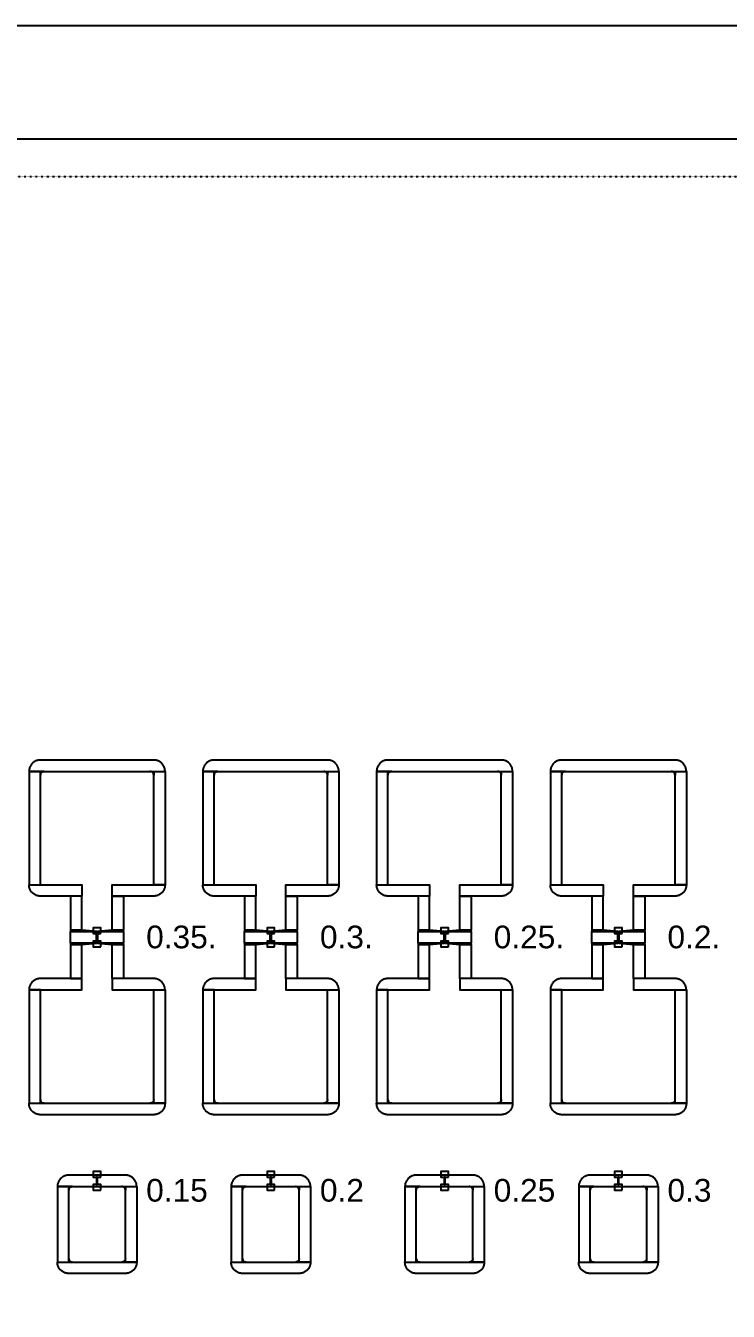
# Model space of a CAD drawing. Extents: x 100 to 6900, y 100 to 6900.
# Drawn here: x 1681 to 3541, y 3500 to 6900 of the extents above; entities that cross this region are included whole.
import ezdxf

# ---------------------------------------------------------------- set-up
doc = ezdxf.new("R2010")
doc.units = 0
doc.linetypes.add('DOT', pattern=[0.2, 0, -0.2])
doc.layers.get('0').update_dxf_attribs({"linetype": 'CONTINUOUS'})
for name, color, linetype in [('BASEMETAL', 4, 'CONTINUOUS'), ('DICEGRID', 3, 'CONTINUOUS'), ('FRAME', 8, 'CONTINUOUS'), ('JUNCTION', 1, 'CONTINUOUS'), ('MARKERS', 2, 'CONTINUOUS'), ('SECONDLAYER', 6, 'CONTINUOUS'), ('UNDERCUT', 2, 'CONTINUOUS')]:
    doc.layers.add(name, color=color, linetype=linetype)
doc.styles.get("Standard").update_dxf_attribs({"font": 'arial.ttf'})

# ---------------------------------------------------------------- blocks, each defined once
blk = doc.blocks.new('CHIP_JARRAY')
for points in [[(1770, 4828), (1950, 4828), (1950, 4828), (1950, 4829.6), (1949.8, 4831.1), (1949.6, 4832.7), (1949.3, 4834.2), (1949, 4835.8), (1948.5, 4837.3), (1948, 4838.8), (1947.4, 4840.2), (1946.7, 4841.6), (1946, 4843), (1945.2, 4844.3), (1944.3, 4845.6), (1943.3, 4846.9), (1942.3, 4848.1), (1941.2, 4849.2), (1940.1, 4850.3), (1938.9, 4851.3), (1937.6, 4852.3), (1936.3, 4853.2), (1935, 4854), (1933.6, 4854.7), (1932.2, 4855.4), (1930.8, 4856), (1929.3, 4856.5), (1927.8, 4857), (1926.2, 4857.3), (1924.7, 4857.6), (1923.1, 4857.8), (1921.6, 4858), (1920, 4858), (1620, 4858), (1618.4, 4858), (1616.9, 4857.8), (1615.3, 4857.6), (1613.8, 4857.3), (1612.2, 4857), (1610.7, 4856.5), (1609.2, 4856), (1607.8, 4855.4), (1606.4, 4854.7), (1605, 4854), (1603.7, 4853.2), (1602.4, 4852.3), (1601.1, 4851.3), (1599.9, 4850.3), (1598.8, 4849.2), (1597.7, 4848.1), (1596.7, 4846.9), (1595.7, 4845.6), (1594.8, 4844.3), (1594, 4843), (1593.3, 4841.6), (1592.6, 4840.2), (1592, 4838.8), (1591.5, 4837.3), (1591, 4835.8), (1590.7, 4834.2), (1590.4, 4832.7), (1590.2, 4831.1), (1590, 4829.6), (1590, 4828), (1590, 4828)], [(1620, 4528), (1620, 4828), (1590, 4828), (1590, 4528)], [(1620, 4828), (1620, 4818), (1620.1, 4819), (1620.2, 4820.1), (1620.5, 4821.1), (1620.9, 4822.1), (1621.3, 4823), (1621.9, 4823.9), (1622.6, 4824.7), (1623.3, 4825.4), (1624.1, 4826.1), (1625, 4826.7), (1625.9, 4827.1), (1626.9, 4827.5), (1627.9, 4827.8), (1629, 4827.9), (1630, 4828)], [(1920, 4828), (1920, 4818), (1919.9, 4819), (1919.8, 4820.1), (1919.5, 4821.1), (1919.1, 4822.1), (1918.7, 4823), (1918.1, 4823.9), (1917.4, 4824.7), (1916.7, 4825.4), (1915.9, 4826.1), (1915, 4826.7), (1914.1, 4827.1), (1913.1, 4827.5), (1912.1, 4827.8), (1911, 4827.9), (1910, 4828)], [(1920, 4528), (1920, 4828), (1950, 4828), (1950, 4528)], [(2230, 4828), (2410, 4828), (2410, 4828), (2410, 4829.6), (2409.8, 4831.1), (2409.6, 4832.7), (2409.3, 4834.2), (2409, 4835.8), (2408.5, 4837.3), (2408, 4838.8), (2407.4, 4840.2), (2406.7, 4841.6), (2406, 4843), (2405.2, 4844.3), (2404.3, 4845.6), (2403.3, 4846.9), (2402.3, 4848.1), (2401.2, 4849.2), (2400.1, 4850.3), (2398.9, 4851.3), (2397.6, 4852.3), (2396.3, 4853.2), (2395, 4854), (2393.6, 4854.7), (2392.2, 4855.4), (2390.8, 4856), (2389.3, 4856.5), (2387.8, 4857), (2386.2, 4857.3), (2384.7, 4857.6), (2383.1, 4857.8), (2381.6, 4858), (2380, 4858), (2080, 4858), (2078.4, 4858), (2076.9, 4857.8), (2075.3, 4857.6), (2073.8, 4857.3), (2072.2, 4857), (2070.7, 4856.5), (2069.2, 4856), (2067.8, 4855.4), (2066.4, 4854.7), (2065, 4854), (2063.7, 4853.2), (2062.4, 4852.3), (2061.1, 4851.3), (2059.9, 4850.3), (2058.8, 4849.2), (2057.7, 4848.1), (2056.7, 4846.9), (2055.7, 4845.6), (2054.8, 4844.3), (2054, 4843), (2053.3, 4841.6), (2052.6, 4840.2), (2052, 4838.8), (2051.5, 4837.3), (2051, 4835.8), (2050.7, 4834.2), (2050.4, 4832.7), (2050.2, 4831.1), (2050, 4829.6), (2050, 4828), (2050, 4828)], [(2080, 4528), (2080, 4828), (2050, 4828), (2050, 4528)], [(2080, 4828), (2080, 4818), (2080.1, 4819), (2080.2, 4820.1), (2080.5, 4821.1), (2080.9, 4822.1), (2081.3, 4823), (2081.9, 4823.9), (2082.6, 4824.7), (2083.3, 4825.4), (2084.1, 4826.1), (2085, 4826.7), (2085.9, 4827.1), (2086.9, 4827.5), (2087.9, 4827.8), (2089, 4827.9), (2090, 4828)], [(2380, 4828), (2380, 4818), (2379.9, 4819), (2379.8, 4820.1), (2379.5, 4821.1), (2379.1, 4822.1), (2378.7, 4823), (2378.1, 4823.9), (2377.4, 4824.7), (2376.7, 4825.4), (2375.9, 4826.1), (2375, 4826.7), (2374.1, 4827.1), (2373.1, 4827.5), (2372.1, 4827.8), (2371, 4827.9), (2370, 4828)], [(2380, 4528), (2380, 4828), (2410, 4828), (2410, 4528)], [(2690, 4828), (2870, 4828), (2870, 4828), (2870, 4829.6), (2869.8, 4831.1), (2869.6, 4832.7), (2869.3, 4834.2), (2869, 4835.8), (2868.5, 4837.3), (2868, 4838.8), (2867.4, 4840.2), (2866.7, 4841.6), (2866, 4843), (2865.2, 4844.3), (2864.3, 4845.6), (2863.3, 4846.9), (2862.3, 4848.1), (2861.2, 4849.2), (2860.1, 4850.3), (2858.9, 4851.3), (2857.6, 4852.3), (2856.3, 4853.2), (2855, 4854), (2853.6, 4854.7), (2852.2, 4855.4), (2850.8, 4856), (2849.3, 4856.5), (2847.8, 4857), (2846.2, 4857.3), (2844.7, 4857.6), (2843.1, 4857.8), (2841.6, 4858), (2840, 4858), (2540, 4858), (2538.4, 4858), (2536.9, 4857.8), (2535.3, 4857.6), (2533.8, 4857.3), (2532.2, 4857), (2530.7, 4856.5), (2529.2, 4856), (2527.8, 4855.4), (2526.4, 4854.7), (2525, 4854), (2523.7, 4853.2), (2522.4, 4852.3), (2521.1, 4851.3), (2519.9, 4850.3), (2518.8, 4849.2), (2517.7, 4848.1), (2516.7, 4846.9), (2515.7, 4845.6), (2514.8, 4844.3), (2514, 4843), (2513.3, 4841.6), (2512.6, 4840.2), (2512, 4838.8), (2511.5, 4837.3), (2511, 4835.8), (2510.7, 4834.2), (2510.4, 4832.7), (2510.2, 4831.1), (2510, 4829.6), (2510, 4828), (2510, 4828)], [(2540, 4528), (2540, 4828), (2510, 4828), (2510, 4528)], [(2540, 4828), (2540, 4818), (2540.1, 4819), (2540.2, 4820.1), (2540.5, 4821.1), (2540.9, 4822.1), (2541.3, 4823), (2541.9, 4823.9), (2542.6, 4824.7), (2543.3, 4825.4), (2544.1, 4826.1), (2545, 4826.7), (2545.9, 4827.1), (2546.9, 4827.5), (2547.9, 4827.8), (2549, 4827.9), (2550, 4828)], [(2840, 4828), (2840, 4818), (2839.9, 4819), (2839.8, 4820.1), (2839.5, 4821.1), (2839.1, 4822.1), (2838.7, 4823), (2838.1, 4823.9), (2837.4, 4824.7), (2836.7, 4825.4), (2835.9, 4826.1), (2835, 4826.7), (2834.1, 4827.1), (2833.1, 4827.5), (2832.1, 4827.8), (2831, 4827.9), (2830, 4828)], [(2840, 4528), (2840, 4828), (2870, 4828), (2870, 4528)], [(3150, 4828), (3330, 4828), (3330, 4828), (3330, 4829.6), (3329.8, 4831.1), (3329.6, 4832.7), (3329.3, 4834.2), (3329, 4835.8), (3328.5, 4837.3), (3328, 4838.8), (3327.4, 4840.2), (3326.7, 4841.6), (3326, 4843), (3325.2, 4844.3), (3324.3, 4845.6), (3323.3, 4846.9), (3322.3, 4848.1), (3321.2, 4849.2), (3320.1, 4850.3), (3318.9, 4851.3), (3317.6, 4852.3), (3316.3, 4853.2), (3315, 4854), (3313.6, 4854.7), (3312.2, 4855.4), (3310.8, 4856), (3309.3, 4856.5), (3307.8, 4857), (3306.2, 4857.3), (3304.7, 4857.6), (3303.1, 4857.8), (3301.6, 4858), (3300, 4858), (3000, 4858), (2998.4, 4858), (2996.9, 4857.8), (2995.3, 4857.6), (2993.8, 4857.3), (2992.2, 4857), (2990.7, 4856.5), (2989.2, 4856), (2987.8, 4855.4), (2986.4, 4854.7), (2985, 4854), (2983.7, 4853.2), (2982.4, 4852.3), (2981.1, 4851.3), (2979.9, 4850.3), (2978.8, 4849.2), (2977.7, 4848.1), (2976.7, 4846.9), (2975.7, 4845.6), (2974.8, 4844.3), (2974, 4843), (2973.3, 4841.6), (2972.6, 4840.2), (2972, 4838.8), (2971.5, 4837.3), (2971, 4835.8), (2970.7, 4834.2), (2970.4, 4832.7), (2970.2, 4831.1), (2970, 4829.6), (2970, 4828), (2970, 4828)], [(3000, 4528), (3000, 4828), (2970, 4828), (2970, 4528)], [(3000, 4828), (3000, 4818), (3000.1, 4819), (3000.2, 4820.1), (3000.5, 4821.1), (3000.9, 4822.1), (3001.3, 4823), (3001.9, 4823.9), (3002.6, 4824.7), (3003.3, 4825.4), (3004.1, 4826.1), (3005, 4826.7), (3005.9, 4827.1), (3006.9, 4827.5), (3007.9, 4827.8), (3009, 4827.9), (3010, 4828)], [(3300, 4828), (3300, 4818), (3299.9, 4819), (3299.8, 4820.1), (3299.5, 4821.1), (3299.1, 4822.1), (3298.7, 4823), (3298.1, 4823.9), (3297.4, 4824.7), (3296.7, 4825.4), (3295.9, 4826.1), (3295, 4826.7), (3294.1, 4827.1), (3293.1, 4827.5), (3292.1, 4827.8), (3291, 4827.9), (3290, 4828)], [(3300, 4528), (3300, 4828), (3330, 4828), (3330, 4528)], [(1660, 4528), (1730, 4528), (1730, 4498), (1620, 4498), (1618.4, 4498), (1616.9, 4498.2), (1615.3, 4498.4), (1613.8, 4498.7), (1612.2, 4499), (1610.7, 4499.5), (1609.2, 4500), (1607.8, 4500.6), (1606.4, 4501.3), (1605, 4502), (1603.7, 4502.8), (1602.4, 4503.7), (1601.1, 4504.7), (1599.9, 4505.7), (1598.8, 4506.8), (1597.7, 4507.9), (1596.7, 4509.1), (1595.7, 4510.4), (1594.8, 4511.7), (1594, 4513), (1593.3, 4514.4), (1592.6, 4515.8), (1592, 4517.2), (1591.5, 4518.7), (1591, 4520.2), (1590.7, 4521.8), (1590.4, 4523.3), (1590.2, 4524.9), (1590, 4526.4), (1590, 4528), (1590, 4528)], [(1880, 4528), (1950, 4528), (1950, 4528), (1950, 4526.4), (1949.8, 4524.9), (1949.6, 4523.3), (1949.3, 4521.8), (1949, 4520.2), (1948.5, 4518.7), (1948, 4517.2), (1947.4, 4515.8), (1946.7, 4514.4), (1946, 4513), (1945.2, 4511.7), (1944.3, 4510.4), (1943.3, 4509.1), (1942.3, 4507.9), (1941.2, 4506.8), (1940.1, 4505.7), (1938.9, 4504.7), (1937.6, 4503.7), (1936.3, 4502.8), (1935, 4502), (1933.6, 4501.3), (1932.2, 4500.6), (1930.8, 4500), (1929.3, 4499.5), (1927.8, 4499), (1926.2, 4498.7), (1924.7, 4498.4), (1923.1, 4498.2), (1921.6, 4498), (1920, 4498), (1810, 4498), (1810, 4528)], [(2120, 4528), (2190, 4528), (2190, 4498), (2080, 4498), (2078.4, 4498), (2076.9, 4498.2), (2075.3, 4498.4), (2073.8, 4498.7), (2072.2, 4499), (2070.7, 4499.5), (2069.2, 4500), (2067.8, 4500.6), (2066.4, 4501.3), (2065, 4502), (2063.7, 4502.8), (2062.4, 4503.7), (2061.1, 4504.7), (2059.9, 4505.7), (2058.8, 4506.8), (2057.7, 4507.9), (2056.7, 4509.1), (2055.7, 4510.4), (2054.8, 4511.7), (2054, 4513), (2053.3, 4514.4), (2052.6, 4515.8), (2052, 4517.2), (2051.5, 4518.7), (2051, 4520.2), (2050.7, 4521.8), (2050.4, 4523.3), (2050.2, 4524.9), (2050, 4526.4), (2050, 4528), (2050, 4528)], [(2340, 4528), (2410, 4528), (2410, 4528), (2410, 4526.4), (2409.8, 4524.9), (2409.6, 4523.3), (2409.3, 4521.8), (2409, 4520.2), (2408.5, 4518.7), (2408, 4517.2), (2407.4, 4515.8), (2406.7, 4514.4), (2406, 4513), (2405.2, 4511.7), (2404.3, 4510.4), (2403.3, 4509.1), (2402.3, 4507.9), (2401.2, 4506.8), (2400.1, 4505.7), (2398.9, 4504.7), (2397.6, 4503.7), (2396.3, 4502.8), (2395, 4502), (2393.6, 4501.3), (2392.2, 4500.6), (2390.8, 4500), (2389.3, 4499.5), (2387.8, 4499), (2386.2, 4498.7), (2384.7, 4498.4), (2383.1, 4498.2), (2381.6, 4498), (2380, 4498), (2270, 4498), (2270, 4528)], [(2580, 4528), (2650, 4528), (2650, 4498), (2540, 4498), (2538.4, 4498), (2536.9, 4498.2), (2535.3, 4498.4), (2533.8, 4498.7), (2532.2, 4499), (2530.7, 4499.5), (2529.2, 4500), (2527.8, 4500.6), (2526.4, 4501.3), (2525, 4502), (2523.7, 4502.8), (2522.4, 4503.7), (2521.1, 4504.7), (2519.9, 4505.7), (2518.8, 4506.8), (2517.7, 4507.9), (2516.7, 4509.1), (2515.7, 4510.4), (2514.8, 4511.7), (2514, 4513), (2513.3, 4514.4), (2512.6, 4515.8), (2512, 4517.2), (2511.5, 4518.7), (2511, 4520.2), (2510.7, 4521.8), (2510.4, 4523.3), (2510.2, 4524.9), (2510, 4526.4), (2510, 4528), (2510, 4528)], [(2800, 4528), (2870, 4528), (2870, 4528), (2870, 4526.4), (2869.8, 4524.9), (2869.6, 4523.3), (2869.3, 4521.8), (2869, 4520.2), (2868.5, 4518.7), (2868, 4517.2), (2867.4, 4515.8), (2866.7, 4514.4), (2866, 4513), (2865.2, 4511.7), (2864.3, 4510.4), (2863.3, 4509.1), (2862.3, 4507.9), (2861.2, 4506.8), (2860.1, 4505.7), (2858.9, 4504.7), (2857.6, 4503.7), (2856.3, 4502.8), (2855, 4502), (2853.6, 4501.3), (2852.2, 4500.6), (2850.8, 4500), (2849.3, 4499.5), (2847.8, 4499), (2846.2, 4498.7), (2844.7, 4498.4), (2843.1, 4498.2), (2841.6, 4498), (2840, 4498), (2730, 4498), (2730, 4528)], [(3040, 4528), (3110, 4528), (3110, 4498), (3000, 4498), (2998.4, 4498), (2996.9, 4498.2), (2995.3, 4498.4), (2993.8, 4498.7), (2992.2, 4499), (2990.7, 4499.5), (2989.2, 4500), (2987.8, 4500.6), (2986.4, 4501.3), (2985, 4502), (2983.7, 4502.8), (2982.4, 4503.7), (2981.1, 4504.7), (2979.9, 4505.7), (2978.8, 4506.8), (2977.7, 4507.9), (2976.7, 4509.1), (2975.7, 4510.4), (2974.8, 4511.7), (2974, 4513), (2973.3, 4514.4), (2972.6, 4515.8), (2972, 4517.2), (2971.5, 4518.7), (2971, 4520.2), (2970.7, 4521.8), (2970.4, 4523.3), (2970.2, 4524.9), (2970, 4526.4), (2970, 4528), (2970, 4528)], [(3260, 4528), (3330, 4528), (3330, 4528), (3330, 4526.4), (3329.8, 4524.9), (3329.6, 4523.3), (3329.3, 4521.8), (3329, 4520.2), (3328.5, 4518.7), (3328, 4517.2), (3327.4, 4515.8), (3326.7, 4514.4), (3326, 4513), (3325.2, 4511.7), (3324.3, 4510.4), (3323.3, 4509.1), (3322.3, 4507.9), (3321.2, 4506.8), (3320.1, 4505.7), (3318.9, 4504.7), (3317.6, 4503.7), (3316.3, 4502.8), (3315, 4502), (3313.6, 4501.3), (3312.2, 4500.6), (3310.8, 4500), (3309.3, 4499.5), (3307.8, 4499), (3306.2, 4498.7), (3304.7, 4498.4), (3303.1, 4498.2), (3301.6, 4498), (3300, 4498), (3190, 4498), (3190, 4528)], [(1730, 4408), (1730, 4498), (1700, 4498), (1700, 4408)], [(1810, 4408), (1810, 4498), (1840, 4498), (1840, 4408)], [(2190, 4408), (2190, 4498), (2160, 4498), (2160, 4408)], [(2270, 4408), (2270, 4498), (2300, 4498), (2300, 4408)], [(2650, 4408), (2650, 4498), (2620, 4498), (2620, 4408)], [(2730, 4408), (2730, 4498), (2760, 4498), (2760, 4408)], [(3110, 4408), (3110, 4498), (3080, 4498), (3080, 4408)], [(3190, 4408), (3190, 4498), (3220, 4498), (3220, 4408)], [(1769, 4404), (1730, 4408), (1700, 4408), (1700, 4404)], [(1840, 4404), (1840, 4374), (1700, 4374), (1700, 4404)], [(1840, 4404), (1840, 4408), (1810, 4408), (1771, 4404)], [(2229, 4404), (2190, 4408), (2160, 4408), (2160, 4404)], [(2300, 4404), (2300, 4374), (2160, 4374), (2160, 4404)], [(2300, 4404), (2300, 4408), (2270, 4408), (2231, 4404)], [(2689, 4404), (2650, 4408), (2620, 4408), (2620, 4404)], [(2760, 4404), (2760, 4374), (2620, 4374), (2620, 4404)], [(2760, 4404), (2760, 4408), (2730, 4408), (2691, 4404)], [(3149, 4404), (3110, 4408), (3080, 4408), (3080, 4404)], [(3220, 4404), (3220, 4374), (3080, 4374), (3080, 4404)], [(3220, 4404), (3220, 4408), (3190, 4408), (3151, 4404)], [(1730, 4370), (1769, 4374), (1700, 4374), (1700, 4370)], [(1730, 4280), (1730, 4370), (1700, 4370), (1700, 4280)], [(1840, 4370), (1840, 4374), (1771, 4374), (1810, 4370)], [(1810, 4280), (1810, 4370), (1840, 4370), (1840, 4280)], [(2190, 4370), (2229, 4374), (2160, 4374), (2160, 4370)], [(2190, 4280), (2190, 4370), (2160, 4370), (2160, 4280)], [(2300, 4370), (2300, 4374), (2231, 4374), (2270, 4370)], [(2270, 4280), (2270, 4370), (2300, 4370), (2300, 4280)], [(2650, 4370), (2689, 4374), (2620, 4374), (2620, 4370)], [(2650, 4280), (2650, 4370), (2620, 4370), (2620, 4280)], [(2760, 4370), (2760, 4374), (2691, 4374), (2730, 4370)], [(2730, 4280), (2730, 4370), (2760, 4370), (2760, 4280)], [(3110, 4370), (3149, 4374), (3080, 4374), (3080, 4370)], [(3110, 4280), (3110, 4370), (3080, 4370), (3080, 4280)], [(3220, 4370), (3220, 4374), (3151, 4374), (3190, 4370)], [(3190, 4280), (3190, 4370), (3220, 4370), (3220, 4280)], [(1660, 4250), (1730, 4250), (1730, 4280), (1620, 4280), (1618.4, 4280), (1616.9, 4279.8), (1615.3, 4279.6), (1613.8, 4279.3), (1612.2, 4279), (1610.7, 4278.5), (1609.2, 4278), (1607.8, 4277.4), (1606.4, 4276.7), (1605, 4276), (1603.7, 4275.2), (1602.4, 4274.3), (1601.1, 4273.3), (1599.9, 4272.3), (1598.8, 4271.2), (1597.7, 4270.1), (1596.7, 4268.9), (1595.7, 4267.6), (1594.8, 4266.3), (1594, 4265), (1593.3, 4263.6), (1592.6, 4262.2), (1592, 4260.8), (1591.5, 4259.3), (1591, 4257.8), (1590.7, 4256.2), (1590.4, 4254.7), (1590.2, 4253.1), (1590, 4251.6), (1590, 4250), (1590, 4250)], [(1620, 3950), (1620, 4250), (1590, 4250), (1590, 3950)], [(1880, 4250), (1950, 4250), (1950, 4250), (1950, 4251.6), (1949.8, 4253.1), (1949.6, 4254.7), (1949.3, 4256.2), (1949, 4257.8), (1948.5, 4259.3), (1948, 4260.8), (1947.4, 4262.2), (1946.7, 4263.6), (1946, 4265), (1945.2, 4266.3), (1944.3, 4267.6), (1943.3, 4268.9), (1942.3, 4270.1), (1941.2, 4271.2), (1940.1, 4272.3), (1938.9, 4273.3), (1937.6, 4274.3), (1936.3, 4275.2), (1935, 4276), (1933.6, 4276.7), (1932.2, 4277.4), (1930.8, 4278), (1929.3, 4278.5), (1927.8, 4279), (1926.2, 4279.3), (1924.7, 4279.6), (1923.1, 4279.8), (1921.6, 4280), (1920, 4280), (1810, 4280), (1810, 4250)], [(1920, 3950), (1920, 4250), (1950, 4250), (1950, 3950)], [(2120, 4250), (2190, 4250), (2190, 4280), (2080, 4280), (2078.4, 4280), (2076.9, 4279.8), (2075.3, 4279.6), (2073.8, 4279.3), (2072.2, 4279), (2070.7, 4278.5), (2069.2, 4278), (2067.8, 4277.4), (2066.4, 4276.7), (2065, 4276), (2063.7, 4275.2), (2062.4, 4274.3), (2061.1, 4273.3), (2059.9, 4272.3), (2058.8, 4271.2), (2057.7, 4270.1), (2056.7, 4268.9), (2055.7, 4267.6), (2054.8, 4266.3), (2054, 4265), (2053.3, 4263.6), (2052.6, 4262.2), (2052, 4260.8), (2051.5, 4259.3), (2051, 4257.8), (2050.7, 4256.2), (2050.4, 4254.7), (2050.2, 4253.1), (2050, 4251.6), (2050, 4250), (2050, 4250)], [(2080, 3950), (2080, 4250), (2050, 4250), (2050, 3950)], [(2340, 4250), (2410, 4250), (2410, 4250), (2410, 4251.6), (2409.8, 4253.1), (2409.6, 4254.7), (2409.3, 4256.2), (2409, 4257.8), (2408.5, 4259.3), (2408, 4260.8), (2407.4, 4262.2), (2406.7, 4263.6), (2406, 4265), (2405.2, 4266.3), (2404.3, 4267.6), (2403.3, 4268.9), (2402.3, 4270.1), (2401.2, 4271.2), (2400.1, 4272.3), (2398.9, 4273.3), (2397.6, 4274.3), (2396.3, 4275.2), (2395, 4276), (2393.6, 4276.7), (2392.2, 4277.4), (2390.8, 4278), (2389.3, 4278.5), (2387.8, 4279), (2386.2, 4279.3), (2384.7, 4279.6), (2383.1, 4279.8), (2381.6, 4280), (2380, 4280), (2270, 4280), (2270, 4250)], [(2380, 3950), (2380, 4250), (2410, 4250), (2410, 3950)], [(2580, 4250), (2650, 4250), (2650, 4280), (2540, 4280), (2538.4, 4280), (2536.9, 4279.8), (2535.3, 4279.6), (2533.8, 4279.3), (2532.2, 4279), (2530.7, 4278.5), (2529.2, 4278), (2527.8, 4277.4), (2526.4, 4276.7), (2525, 4276), (2523.7, 4275.2), (2522.4, 4274.3), (2521.1, 4273.3), (2519.9, 4272.3), (2518.8, 4271.2), (2517.7, 4270.1), (2516.7, 4268.9), (2515.7, 4267.6), (2514.8, 4266.3), (2514, 4265), (2513.3, 4263.6), (2512.6, 4262.2), (2512, 4260.8), (2511.5, 4259.3), (2511, 4257.8), (2510.7, 4256.2), (2510.4, 4254.7), (2510.2, 4253.1), (2510, 4251.6), (2510, 4250), (2510, 4250)], [(2540, 3950), (2540, 4250), (2510, 4250), (2510, 3950)], [(2800, 4250), (2870, 4250), (2870, 4250), (2870, 4251.6), (2869.8, 4253.1), (2869.6, 4254.7), (2869.3, 4256.2), (2869, 4257.8), (2868.5, 4259.3), (2868, 4260.8), (2867.4, 4262.2), (2866.7, 4263.6), (2866, 4265), (2865.2, 4266.3), (2864.3, 4267.6), (2863.3, 4268.9), (2862.3, 4270.1), (2861.2, 4271.2), (2860.1, 4272.3), (2858.9, 4273.3), (2857.6, 4274.3), (2856.3, 4275.2), (2855, 4276), (2853.6, 4276.7), (2852.2, 4277.4), (2850.8, 4278), (2849.3, 4278.5), (2847.8, 4279), (2846.2, 4279.3), (2844.7, 4279.6), (2843.1, 4279.8), (2841.6, 4280), (2840, 4280), (2730, 4280), (2730, 4250)], [(2840, 3950), (2840, 4250), (2870, 4250), (2870, 3950)], [(3040, 4250), (3110, 4250), (3110, 4280), (3000, 4280), (2998.4, 4280), (2996.9, 4279.8), (2995.3, 4279.6), (2993.8, 4279.3), (2992.2, 4279), (2990.7, 4278.5), (2989.2, 4278), (2987.8, 4277.4), (2986.4, 4276.7), (2985, 4276), (2983.7, 4275.2), (2982.4, 4274.3), (2981.1, 4273.3), (2979.9, 4272.3), (2978.8, 4271.2), (2977.7, 4270.1), (2976.7, 4268.9), (2975.7, 4267.6), (2974.8, 4266.3), (2974, 4265), (2973.3, 4263.6), (2972.6, 4262.2), (2972, 4260.8), (2971.5, 4259.3), (2971, 4257.8), (2970.7, 4256.2), (2970.4, 4254.7), (2970.2, 4253.1), (2970, 4251.6), (2970, 4250), (2970, 4250)], [(3000, 3950), (3000, 4250), (2970, 4250), (2970, 3950)], [(3260, 4250), (3330, 4250), (3330, 4250), (3330, 4251.6), (3329.8, 4253.1), (3329.6, 4254.7), (3329.3, 4256.2), (3329, 4257.8), (3328.5, 4259.3), (3328, 4260.8), (3327.4, 4262.2), (3326.7, 4263.6), (3326, 4265), (3325.2, 4266.3), (3324.3, 4267.6), (3323.3, 4268.9), (3322.3, 4270.1), (3321.2, 4271.2), (3320.1, 4272.3), (3318.9, 4273.3), (3317.6, 4274.3), (3316.3, 4275.2), (3315, 4276), (3313.6, 4276.7), (3312.2, 4277.4), (3310.8, 4278), (3309.3, 4278.5), (3307.8, 4279), (3306.2, 4279.3), (3304.7, 4279.6), (3303.1, 4279.8), (3301.6, 4280), (3300, 4280), (3190, 4280), (3190, 4250)], [(3300, 3950), (3300, 4250), (3330, 4250), (3330, 3950)], [(1770, 3950), (1950, 3950), (1950, 3950), (1950, 3948.4), (1949.8, 3946.9), (1949.6, 3945.3), (1949.3, 3943.8), (1949, 3942.2), (1948.5, 3940.7), (1948, 3939.2), (1947.4, 3937.8), (1946.7, 3936.4), (1946, 3935), (1945.2, 3933.7), (1944.3, 3932.4), (1943.3, 3931.1), (1942.3, 3929.9), (1941.2, 3928.8), (1940.1, 3927.7), (1938.9, 3926.7), (1937.6, 3925.7), (1936.3, 3924.8), (1935, 3924), (1933.6, 3923.3), (1932.2, 3922.6), (1930.8, 3922), (1929.3, 3921.5), (1927.8, 3921), (1926.2, 3920.7), (1924.7, 3920.4), (1923.1, 3920.2), (1921.6, 3920), (1920, 3920), (1620, 3920), (1618.4, 3920), (1616.9, 3920.2), (1615.3, 3920.4), (1613.8, 3920.7), (1612.2, 3921), (1610.7, 3921.5), (1609.2, 3922), (1607.8, 3922.6), (1606.4, 3923.3), (1605, 3924), (1603.7, 3924.8), (1602.4, 3925.7), (1601.1, 3926.7), (1599.9, 3927.7), (1598.8, 3928.8), (1597.7, 3929.9), (1596.7, 3931.1), (1595.7, 3932.4), (1594.8, 3933.7), (1594, 3935), (1593.3, 3936.4), (1592.6, 3937.8), (1592, 3939.2), (1591.5, 3940.7), (1591, 3942.2), (1590.7, 3943.8), (1590.4, 3945.3), (1590.2, 3946.9), (1590, 3948.4), (1590, 3950), (1590, 3950)], [(1620, 3950), (1620, 3960), (1620.1, 3959), (1620.2, 3957.9), (1620.5, 3956.9), (1620.9, 3955.9), (1621.3, 3955), (1621.9, 3954.1), (1622.6, 3953.3), (1623.3, 3952.6), (1624.1, 3951.9), (1625, 3951.3), (1625.9, 3950.9), (1626.9, 3950.5), (1627.9, 3950.2), (1629, 3950.1), (1630, 3950)], [(1920, 3950), (1920, 3960), (1919.9, 3959), (1919.8, 3957.9), (1919.5, 3956.9), (1919.1, 3955.9), (1918.7, 3955), (1918.1, 3954.1), (1917.4, 3953.3), (1916.7, 3952.6), (1915.9, 3951.9), (1915, 3951.3), (1914.1, 3950.9), (1913.1, 3950.5), (1912.1, 3950.2), (1911, 3950.1), (1910, 3950)], [(2230, 3950), (2410, 3950), (2410, 3950), (2410, 3948.4), (2409.8, 3946.9), (2409.6, 3945.3), (2409.3, 3943.8), (2409, 3942.2), (2408.5, 3940.7), (2408, 3939.2), (2407.4, 3937.8), (2406.7, 3936.4), (2406, 3935), (2405.2, 3933.7), (2404.3, 3932.4), (2403.3, 3931.1), (2402.3, 3929.9), (2401.2, 3928.8), (2400.1, 3927.7), (2398.9, 3926.7), (2397.6, 3925.7), (2396.3, 3924.8), (2395, 3924), (2393.6, 3923.3), (2392.2, 3922.6), (2390.8, 3922), (2389.3, 3921.5), (2387.8, 3921), (2386.2, 3920.7), (2384.7, 3920.4), (2383.1, 3920.2), (2381.6, 3920), (2380, 3920), (2080, 3920), (2078.4, 3920), (2076.9, 3920.2), (2075.3, 3920.4), (2073.8, 3920.7), (2072.2, 3921), (2070.7, 3921.5), (2069.2, 3922), (2067.8, 3922.6), (2066.4, 3923.3), (2065, 3924), (2063.7, 3924.8), (2062.4, 3925.7), (2061.1, 3926.7), (2059.9, 3927.7), (2058.8, 3928.8), (2057.7, 3929.9), (2056.7, 3931.1), (2055.7, 3932.4), (2054.8, 3933.7), (2054, 3935), (2053.3, 3936.4), (2052.6, 3937.8), (2052, 3939.2), (2051.5, 3940.7), (2051, 3942.2), (2050.7, 3943.8), (2050.4, 3945.3), (2050.2, 3946.9), (2050, 3948.4), (2050, 3950), (2050, 3950)], [(2080, 3950), (2080, 3960), (2080.1, 3959), (2080.2, 3957.9), (2080.5, 3956.9), (2080.9, 3955.9), (2081.3, 3955), (2081.9, 3954.1), (2082.6, 3953.3), (2083.3, 3952.6), (2084.1, 3951.9), (2085, 3951.3), (2085.9, 3950.9), (2086.9, 3950.5), (2087.9, 3950.2), (2089, 3950.1), (2090, 3950)], [(2380, 3950), (2380, 3960), (2379.9, 3959), (2379.8, 3957.9), (2379.5, 3956.9), (2379.1, 3955.9), (2378.7, 3955), (2378.1, 3954.1), (2377.4, 3953.3), (2376.7, 3952.6), (2375.9, 3951.9), (2375, 3951.3), (2374.1, 3950.9), (2373.1, 3950.5), (2372.1, 3950.2), (2371, 3950.1), (2370, 3950)], [(2690, 3950), (2870, 3950), (2870, 3950), (2870, 3948.4), (2869.8, 3946.9), (2869.6, 3945.3), (2869.3, 3943.8), (2869, 3942.2), (2868.5, 3940.7), (2868, 3939.2), (2867.4, 3937.8), (2866.7, 3936.4), (2866, 3935), (2865.2, 3933.7), (2864.3, 3932.4), (2863.3, 3931.1), (2862.3, 3929.9), (2861.2, 3928.8), (2860.1, 3927.7), (2858.9, 3926.7), (2857.6, 3925.7), (2856.3, 3924.8), (2855, 3924), (2853.6, 3923.3), (2852.2, 3922.6), (2850.8, 3922), (2849.3, 3921.5), (2847.8, 3921), (2846.2, 3920.7), (2844.7, 3920.4), (2843.1, 3920.2), (2841.6, 3920), (2840, 3920), (2540, 3920), (2538.4, 3920), (2536.9, 3920.2), (2535.3, 3920.4), (2533.8, 3920.7), (2532.2, 3921), (2530.7, 3921.5), (2529.2, 3922), (2527.8, 3922.6), (2526.4, 3923.3), (2525, 3924), (2523.7, 3924.8), (2522.4, 3925.7), (2521.1, 3926.7), (2519.9, 3927.7), (2518.8, 3928.8), (2517.7, 3929.9), (2516.7, 3931.1), (2515.7, 3932.4), (2514.8, 3933.7), (2514, 3935), (2513.3, 3936.4), (2512.6, 3937.8), (2512, 3939.2), (2511.5, 3940.7), (2511, 3942.2), (2510.7, 3943.8), (2510.4, 3945.3), (2510.2, 3946.9), (2510, 3948.4), (2510, 3950), (2510, 3950)], [(2540, 3950), (2540, 3960), (2540.1, 3959), (2540.2, 3957.9), (2540.5, 3956.9), (2540.9, 3955.9), (2541.3, 3955), (2541.9, 3954.1), (2542.6, 3953.3), (2543.3, 3952.6), (2544.1, 3951.9), (2545, 3951.3), (2545.9, 3950.9), (2546.9, 3950.5), (2547.9, 3950.2), (2549, 3950.1), (2550, 3950)], [(2840, 3950), (2840, 3960), (2839.9, 3959), (2839.8, 3957.9), (2839.5, 3956.9), (2839.1, 3955.9), (2838.7, 3955), (2838.1, 3954.1), (2837.4, 3953.3), (2836.7, 3952.6), (2835.9, 3951.9), (2835, 3951.3), (2834.1, 3950.9), (2833.1, 3950.5), (2832.1, 3950.2), (2831, 3950.1), (2830, 3950)], [(3150, 3950), (3330, 3950), (3330, 3950), (3330, 3948.4), (3329.8, 3946.9), (3329.6, 3945.3), (3329.3, 3943.8), (3329, 3942.2), (3328.5, 3940.7), (3328, 3939.2), (3327.4, 3937.8), (3326.7, 3936.4), (3326, 3935), (3325.2, 3933.7), (3324.3, 3932.4), (3323.3, 3931.1), (3322.3, 3929.9), (3321.2, 3928.8), (3320.1, 3927.7), (3318.9, 3926.7), (3317.6, 3925.7), (3316.3, 3924.8), (3315, 3924), (3313.6, 3923.3), (3312.2, 3922.6), (3310.8, 3922), (3309.3, 3921.5), (3307.8, 3921), (3306.2, 3920.7), (3304.7, 3920.4), (3303.1, 3920.2), (3301.6, 3920), (3300, 3920), (3000, 3920), (2998.4, 3920), (2996.9, 3920.2), (2995.3, 3920.4), (2993.8, 3920.7), (2992.2, 3921), (2990.7, 3921.5), (2989.2, 3922), (2987.8, 3922.6), (2986.4, 3923.3), (2985, 3924), (2983.7, 3924.8), (2982.4, 3925.7), (2981.1, 3926.7), (2979.9, 3927.7), (2978.8, 3928.8), (2977.7, 3929.9), (2976.7, 3931.1), (2975.7, 3932.4), (2974.8, 3933.7), (2974, 3935), (2973.3, 3936.4), (2972.6, 3937.8), (2972, 3939.2), (2971.5, 3940.7), (2971, 3942.2), (2970.7, 3943.8), (2970.4, 3945.3), (2970.2, 3946.9), (2970, 3948.4), (2970, 3950), (2970, 3950)], [(3000, 3950), (3000, 3960), (3000.1, 3959), (3000.2, 3957.9), (3000.5, 3956.9), (3000.9, 3955.9), (3001.3, 3955), (3001.9, 3954.1), (3002.6, 3953.3), (3003.3, 3952.6), (3004.1, 3951.9), (3005, 3951.3), (3005.9, 3950.9), (3006.9, 3950.5), (3007.9, 3950.2), (3009, 3950.1), (3010, 3950)], [(3300, 3950), (3300, 3960), (3299.9, 3959), (3299.8, 3957.9), (3299.5, 3956.9), (3299.1, 3955.9), (3298.7, 3955), (3298.1, 3954.1), (3297.4, 3953.3), (3296.7, 3952.6), (3295.9, 3951.9), (3295, 3951.3), (3294.1, 3950.9), (3293.1, 3950.5), (3292.1, 3950.2), (3291, 3950.1), (3290, 3950)], [(1770, 3730), (1875, 3730), (1875, 3730), (1875, 3731.6), (1874.8, 3733.1), (1874.6, 3734.7), (1874.3, 3736.2), (1874, 3737.8), (1873.5, 3739.3), (1873, 3740.8), (1872.4, 3742.2), (1871.7, 3743.6), (1871, 3745), (1870.2, 3746.3), (1869.3, 3747.6), (1868.3, 3748.9), (1867.3, 3750.1), (1866.2, 3751.2), (1865.1, 3752.3), (1863.9, 3753.3), (1862.6, 3754.3), (1861.3, 3755.2), (1860, 3756), (1858.6, 3756.7), (1857.2, 3757.4), (1855.8, 3758), (1854.3, 3758.5), (1852.8, 3759), (1851.2, 3759.3), (1849.7, 3759.6), (1848.1, 3759.8), (1846.6, 3760), (1845, 3760), (1695, 3760), (1693.4, 3760), (1691.9, 3759.8), (1690.3, 3759.6), (1688.8, 3759.3), (1687.2, 3759), (1685.7, 3758.5), (1684.2, 3758), (1682.8, 3757.4), (1681.4, 3756.7), (1680, 3756), (1678.7, 3755.2), (1677.4, 3754.3), (1676.1, 3753.3), (1674.9, 3752.3), (1673.8, 3751.2), (1672.7, 3750.1), (1671.7, 3748.9), (1670.7, 3747.6), (1669.8, 3746.3), (1669, 3745), (1668.3, 3743.6), (1667.6, 3742.2), (1667, 3740.8), (1666.5, 3739.3), (1666, 3737.8), (1665.7, 3736.2), (1665.4, 3734.7), (1665.2, 3733.1), (1665, 3731.6), (1665, 3730), (1665, 3730)], [(2230, 3730), (2335, 3730), (2335, 3730), (2335, 3731.6), (2334.8, 3733.1), (2334.6, 3734.7), (2334.3, 3736.2), (2334, 3737.8), (2333.5, 3739.3), (2333, 3740.8), (2332.4, 3742.2), (2331.7, 3743.6), (2331, 3745), (2330.2, 3746.3), (2329.3, 3747.6), (2328.3, 3748.9), (2327.3, 3750.1), (2326.2, 3751.2), (2325.1, 3752.3), (2323.9, 3753.3), (2322.6, 3754.3), (2321.3, 3755.2), (2320, 3756), (2318.6, 3756.7), (2317.2, 3757.4), (2315.8, 3758), (2314.3, 3758.5), (2312.8, 3759), (2311.2, 3759.3), (2309.7, 3759.6), (2308.1, 3759.8), (2306.6, 3760), (2305, 3760), (2155, 3760), (2153.4, 3760), (2151.9, 3759.8), (2150.3, 3759.6), (2148.8, 3759.3), (2147.2, 3759), (2145.7, 3758.5), (2144.2, 3758), (2142.8, 3757.4), (2141.4, 3756.7), (2140, 3756), (2138.7, 3755.2), (2137.4, 3754.3), (2136.1, 3753.3), (2134.9, 3752.3), (2133.8, 3751.2), (2132.7, 3750.1), (2131.7, 3748.9), (2130.7, 3747.6), (2129.8, 3746.3), (2129, 3745), (2128.3, 3743.6), (2127.6, 3742.2), (2127, 3740.8), (2126.5, 3739.3), (2126, 3737.8), (2125.7, 3736.2), (2125.4, 3734.7), (2125.2, 3733.1), (2125, 3731.6), (2125, 3730), (2125, 3730)], [(2690, 3730), (2795, 3730), (2795, 3730), (2795, 3731.6), (2794.8, 3733.1), (2794.6, 3734.7), (2794.3, 3736.2), (2794, 3737.8), (2793.5, 3739.3), (2793, 3740.8), (2792.4, 3742.2), (2791.7, 3743.6), (2791, 3745), (2790.2, 3746.3), (2789.3, 3747.6), (2788.3, 3748.9), (2787.3, 3750.1), (2786.2, 3751.2), (2785.1, 3752.3), (2783.9, 3753.3), (2782.6, 3754.3), (2781.3, 3755.2), (2780, 3756), (2778.6, 3756.7), (2777.2, 3757.4), (2775.8, 3758), (2774.3, 3758.5), (2772.8, 3759), (2771.2, 3759.3), (2769.7, 3759.6), (2768.1, 3759.8), (2766.6, 3760), (2765, 3760), (2615, 3760), (2613.4, 3760), (2611.9, 3759.8), (2610.3, 3759.6), (2608.8, 3759.3), (2607.2, 3759), (2605.7, 3758.5), (2604.2, 3758), (2602.8, 3757.4), (2601.4, 3756.7), (2600, 3756), (2598.7, 3755.2), (2597.4, 3754.3), (2596.1, 3753.3), (2594.9, 3752.3), (2593.8, 3751.2), (2592.7, 3750.1), (2591.7, 3748.9), (2590.7, 3747.6), (2589.8, 3746.3), (2589, 3745), (2588.3, 3743.6), (2587.6, 3742.2), (2587, 3740.8), (2586.5, 3739.3), (2586, 3737.8), (2585.7, 3736.2), (2585.4, 3734.7), (2585.2, 3733.1), (2585, 3731.6), (2585, 3730), (2585, 3730)], [(3150, 3730), (3255, 3730), (3255, 3730), (3255, 3731.6), (3254.8, 3733.1), (3254.6, 3734.7), (3254.3, 3736.2), (3254, 3737.8), (3253.5, 3739.3), (3253, 3740.8), (3252.4, 3742.2), (3251.7, 3743.6), (3251, 3745), (3250.2, 3746.3), (3249.3, 3747.6), (3248.3, 3748.9), (3247.3, 3750.1), (3246.2, 3751.2), (3245.1, 3752.3), (3243.9, 3753.3), (3242.6, 3754.3), (3241.3, 3755.2), (3240, 3756), (3238.6, 3756.7), (3237.2, 3757.4), (3235.8, 3758), (3234.3, 3758.5), (3232.8, 3759), (3231.2, 3759.3), (3229.7, 3759.6), (3228.1, 3759.8), (3226.6, 3760), (3225, 3760), (3075, 3760), (3073.4, 3760), (3071.9, 3759.8), (3070.3, 3759.6), (3068.8, 3759.3), (3067.2, 3759), (3065.7, 3758.5), (3064.2, 3758), (3062.8, 3757.4), (3061.4, 3756.7), (3060, 3756), (3058.7, 3755.2), (3057.4, 3754.3), (3056.1, 3753.3), (3054.9, 3752.3), (3053.8, 3751.2), (3052.7, 3750.1), (3051.7, 3748.9), (3050.7, 3747.6), (3049.8, 3746.3), (3049, 3745), (3048.3, 3743.6), (3047.6, 3742.2), (3047, 3740.8), (3046.5, 3739.3), (3046, 3737.8), (3045.7, 3736.2), (3045.4, 3734.7), (3045.2, 3733.1), (3045, 3731.6), (3045, 3730), (3045, 3730)], [(1695, 3530), (1695, 3730), (1665, 3730), (1665, 3530)], [(1695, 3730), (1695, 3720), (1695.1, 3721), (1695.2, 3722.1), (1695.5, 3723.1), (1695.9, 3724.1), (1696.3, 3725), (1696.9, 3725.9), (1697.6, 3726.7), (1698.3, 3727.4), (1699.1, 3728.1), (1700, 3728.7), (1700.9, 3729.1), (1701.9, 3729.5), (1702.9, 3729.8), (1704, 3729.9), (1705, 3730)], [(1845, 3730), (1845, 3720), (1844.9, 3721), (1844.8, 3722.1), (1844.5, 3723.1), (1844.1, 3724.1), (1843.7, 3725), (1843.1, 3725.9), (1842.4, 3726.7), (1841.7, 3727.4), (1840.9, 3728.1), (1840, 3728.7), (1839.1, 3729.1), (1838.1, 3729.5), (1837.1, 3729.8), (1836, 3729.9), (1835, 3730)], [(1845, 3530), (1845, 3730), (1875, 3730), (1875, 3530)], [(2155, 3530), (2155, 3730), (2125, 3730), (2125, 3530)], [(2155, 3730), (2155, 3720), (2155.1, 3721), (2155.2, 3722.1), (2155.5, 3723.1), (2155.9, 3724.1), (2156.3, 3725), (2156.9, 3725.9), (2157.6, 3726.7), (2158.3, 3727.4), (2159.1, 3728.1), (2160, 3728.7), (2160.9, 3729.1), (2161.9, 3729.5), (2162.9, 3729.8), (2164, 3729.9), (2165, 3730)], [(2305, 3730), (2305, 3720), (2304.9, 3721), (2304.8, 3722.1), (2304.5, 3723.1), (2304.1, 3724.1), (2303.7, 3725), (2303.1, 3725.9), (2302.4, 3726.7), (2301.7, 3727.4), (2300.9, 3728.1), (2300, 3728.7), (2299.1, 3729.1), (2298.1, 3729.5), (2297.1, 3729.8), (2296, 3729.9), (2295, 3730)], [(2305, 3530), (2305, 3730), (2335, 3730), (2335, 3530)], [(2615, 3530), (2615, 3730), (2585, 3730), (2585, 3530)], [(2615, 3730), (2615, 3720), (2615.1, 3721), (2615.2, 3722.1), (2615.5, 3723.1), (2615.9, 3724.1), (2616.3, 3725), (2616.9, 3725.9), (2617.6, 3726.7), (2618.3, 3727.4), (2619.1, 3728.1), (2620, 3728.7), (2620.9, 3729.1), (2621.9, 3729.5), (2622.9, 3729.8), (2624, 3729.9), (2625, 3730)], [(2765, 3730), (2765, 3720), (2764.9, 3721), (2764.8, 3722.1), (2764.5, 3723.1), (2764.1, 3724.1), (2763.7, 3725), (2763.1, 3725.9), (2762.4, 3726.7), (2761.7, 3727.4), (2760.9, 3728.1), (2760, 3728.7), (2759.1, 3729.1), (2758.1, 3729.5), (2757.1, 3729.8), (2756, 3729.9), (2755, 3730)], [(2765, 3530), (2765, 3730), (2795, 3730), (2795, 3530)], [(3075, 3530), (3075, 3730), (3045, 3730), (3045, 3530)], [(3075, 3730), (3075, 3720), (3075.1, 3721), (3075.2, 3722.1), (3075.5, 3723.1), (3075.9, 3724.1), (3076.3, 3725), (3076.9, 3725.9), (3077.6, 3726.7), (3078.3, 3727.4), (3079.1, 3728.1), (3080, 3728.7), (3080.9, 3729.1), (3081.9, 3729.5), (3082.9, 3729.8), (3084, 3729.9), (3085, 3730)], [(3225, 3730), (3225, 3720), (3224.9, 3721), (3224.8, 3722.1), (3224.5, 3723.1), (3224.1, 3724.1), (3223.7, 3725), (3223.1, 3725.9), (3222.4, 3726.7), (3221.7, 3727.4), (3220.9, 3728.1), (3220, 3728.7), (3219.1, 3729.1), (3218.1, 3729.5), (3217.1, 3729.8), (3216, 3729.9), (3215, 3730)], [(3225, 3530), (3225, 3730), (3255, 3730), (3255, 3530)], [(1695, 3530), (1695, 3540), (1695.1, 3539), (1695.2, 3537.9), (1695.5, 3536.9), (1695.9, 3535.9), (1696.3, 3535), (1696.9, 3534.1), (1697.6, 3533.3), (1698.3, 3532.6), (1699.1, 3531.9), (1700, 3531.3), (1700.9, 3530.9), (1701.9, 3530.5), (1702.9, 3530.2), (1704, 3530.1), (1705, 3530)], [(1845, 3530), (1845, 3540), (1844.9, 3539), (1844.8, 3537.9), (1844.5, 3536.9), (1844.1, 3535.9), (1843.7, 3535), (1843.1, 3534.1), (1842.4, 3533.3), (1841.7, 3532.6), (1840.9, 3531.9), (1840, 3531.3), (1839.1, 3530.9), (1838.1, 3530.5), (1837.1, 3530.2), (1836, 3530.1), (1835, 3530)], [(2155, 3530), (2155, 3540), (2155.1, 3539), (2155.2, 3537.9), (2155.5, 3536.9), (2155.9, 3535.9), (2156.3, 3535), (2156.9, 3534.1), (2157.6, 3533.3), (2158.3, 3532.6), (2159.1, 3531.9), (2160, 3531.3), (2160.9, 3530.9), (2161.9, 3530.5), (2162.9, 3530.2), (2164, 3530.1), (2165, 3530)], [(2305, 3530), (2305, 3540), (2304.9, 3539), (2304.8, 3537.9), (2304.5, 3536.9), (2304.1, 3535.9), (2303.7, 3535), (2303.1, 3534.1), (2302.4, 3533.3), (2301.7, 3532.6), (2300.9, 3531.9), (2300, 3531.3), (2299.1, 3530.9), (2298.1, 3530.5), (2297.1, 3530.2), (2296, 3530.1), (2295, 3530)], [(2615, 3530), (2615, 3540), (2615.1, 3539), (2615.2, 3537.9), (2615.5, 3536.9), (2615.9, 3535.9), (2616.3, 3535), (2616.9, 3534.1), (2617.6, 3533.3), (2618.3, 3532.6), (2619.1, 3531.9), (2620, 3531.3), (2620.9, 3530.9), (2621.9, 3530.5), (2622.9, 3530.2), (2624, 3530.1), (2625, 3530)], [(2765, 3530), (2765, 3540), (2764.9, 3539), (2764.8, 3537.9), (2764.5, 3536.9), (2764.1, 3535.9), (2763.7, 3535), (2763.1, 3534.1), (2762.4, 3533.3), (2761.7, 3532.6), (2760.9, 3531.9), (2760, 3531.3), (2759.1, 3530.9), (2758.1, 3530.5), (2757.1, 3530.2), (2756, 3530.1), (2755, 3530)], [(3075, 3530), (3075, 3540), (3075.1, 3539), (3075.2, 3537.9), (3075.5, 3536.9), (3075.9, 3535.9), (3076.3, 3535), (3076.9, 3534.1), (3077.6, 3533.3), (3078.3, 3532.6), (3079.1, 3531.9), (3080, 3531.3), (3080.9, 3530.9), (3081.9, 3530.5), (3082.9, 3530.2), (3084, 3530.1), (3085, 3530)], [(3225, 3530), (3225, 3540), (3224.9, 3539), (3224.8, 3537.9), (3224.5, 3536.9), (3224.1, 3535.9), (3223.7, 3535), (3223.1, 3534.1), (3222.4, 3533.3), (3221.7, 3532.6), (3220.9, 3531.9), (3220, 3531.3), (3219.1, 3530.9), (3218.1, 3530.5), (3217.1, 3530.2), (3216, 3530.1), (3215, 3530)], [(1770, 3530), (1875, 3530), (1875, 3530), (1875, 3528.4), (1874.8, 3526.9), (1874.6, 3525.3), (1874.3, 3523.8), (1874, 3522.2), (1873.5, 3520.7), (1873, 3519.2), (1872.4, 3517.8), (1871.7, 3516.4), (1871, 3515), (1870.2, 3513.7), (1869.3, 3512.4), (1868.3, 3511.1), (1867.3, 3509.9), (1866.2, 3508.8), (1865.1, 3507.7), (1863.9, 3506.7), (1862.6, 3505.7), (1861.3, 3504.8), (1860, 3504), (1858.6, 3503.3), (1857.2, 3502.6), (1855.8, 3502), (1854.3, 3501.5), (1852.8, 3501), (1851.2, 3500.7), (1849.7, 3500.4), (1848.1, 3500.2), (1846.6, 3500), (1845, 3500), (1695, 3500), (1693.4, 3500), (1691.9, 3500.2), (1690.3, 3500.4), (1688.8, 3500.7), (1687.2, 3501), (1685.7, 3501.5), (1684.2, 3502), (1682.8, 3502.6), (1681.4, 3503.3), (1680, 3504), (1678.7, 3504.8), (1677.4, 3505.7), (1676.1, 3506.7), (1674.9, 3507.7), (1673.8, 3508.8), (1672.7, 3509.9), (1671.7, 3511.1), (1670.7, 3512.4), (1669.8, 3513.7), (1669, 3515), (1668.3, 3516.4), (1667.6, 3517.8), (1667, 3519.2), (1666.5, 3520.7), (1666, 3522.2), (1665.7, 3523.8), (1665.4, 3525.3), (1665.2, 3526.9), (1665, 3528.4), (1665, 3530), (1665, 3530)], [(2230, 3530), (2335, 3530), (2335, 3530), (2335, 3528.4), (2334.8, 3526.9), (2334.6, 3525.3), (2334.3, 3523.8), (2334, 3522.2), (2333.5, 3520.7), (2333, 3519.2), (2332.4, 3517.8), (2331.7, 3516.4), (2331, 3515), (2330.2, 3513.7), (2329.3, 3512.4), (2328.3, 3511.1), (2327.3, 3509.9), (2326.2, 3508.8), (2325.1, 3507.7), (2323.9, 3506.7), (2322.6, 3505.7), (2321.3, 3504.8), (2320, 3504), (2318.6, 3503.3), (2317.2, 3502.6), (2315.8, 3502), (2314.3, 3501.5), (2312.8, 3501), (2311.2, 3500.7), (2309.7, 3500.4), (2308.1, 3500.2), (2306.6, 3500), (2305, 3500), (2155, 3500), (2153.4, 3500), (2151.9, 3500.2), (2150.3, 3500.4), (2148.8, 3500.7), (2147.2, 3501), (2145.7, 3501.5), (2144.2, 3502), (2142.8, 3502.6), (2141.4, 3503.3), (2140, 3504), (2138.7, 3504.8), (2137.4, 3505.7), (2136.1, 3506.7), (2134.9, 3507.7), (2133.8, 3508.8), (2132.7, 3509.9), (2131.7, 3511.1), (2130.7, 3512.4), (2129.8, 3513.7), (2129, 3515), (2128.3, 3516.4), (2127.6, 3517.8), (2127, 3519.2), (2126.5, 3520.7), (2126, 3522.2), (2125.7, 3523.8), (2125.4, 3525.3), (2125.2, 3526.9), (2125, 3528.4), (2125, 3530), (2125, 3530)], [(2690, 3530), (2795, 3530), (2795, 3530), (2795, 3528.4), (2794.8, 3526.9), (2794.6, 3525.3), (2794.3, 3523.8), (2794, 3522.2), (2793.5, 3520.7), (2793, 3519.2), (2792.4, 3517.8), (2791.7, 3516.4), (2791, 3515), (2790.2, 3513.7), (2789.3, 3512.4), (2788.3, 3511.1), (2787.3, 3509.9), (2786.2, 3508.8), (2785.1, 3507.7), (2783.9, 3506.7), (2782.6, 3505.7), (2781.3, 3504.8), (2780, 3504), (2778.6, 3503.3), (2777.2, 3502.6), (2775.8, 3502), (2774.3, 3501.5), (2772.8, 3501), (2771.2, 3500.7), (2769.7, 3500.4), (2768.1, 3500.2), (2766.6, 3500), (2765, 3500), (2615, 3500), (2613.4, 3500), (2611.9, 3500.2), (2610.3, 3500.4), (2608.8, 3500.7), (2607.2, 3501), (2605.7, 3501.5), (2604.2, 3502), (2602.8, 3502.6), (2601.4, 3503.3), (2600, 3504), (2598.7, 3504.8), (2597.4, 3505.7), (2596.1, 3506.7), (2594.9, 3507.7), (2593.8, 3508.8), (2592.7, 3509.9), (2591.7, 3511.1), (2590.7, 3512.4), (2589.8, 3513.7), (2589, 3515), (2588.3, 3516.4), (2587.6, 3517.8), (2587, 3519.2), (2586.5, 3520.7), (2586, 3522.2), (2585.7, 3523.8), (2585.4, 3525.3), (2585.2, 3526.9), (2585, 3528.4), (2585, 3530), (2585, 3530)], [(3150, 3530), (3255, 3530), (3255, 3530), (3255, 3528.4), (3254.8, 3526.9), (3254.6, 3525.3), (3254.3, 3523.8), (3254, 3522.2), (3253.5, 3520.7), (3253, 3519.2), (3252.4, 3517.8), (3251.7, 3516.4), (3251, 3515), (3250.2, 3513.7), (3249.3, 3512.4), (3248.3, 3511.1), (3247.3, 3509.9), (3246.2, 3508.8), (3245.1, 3507.7), (3243.9, 3506.7), (3242.6, 3505.7), (3241.3, 3504.8), (3240, 3504), (3238.6, 3503.3), (3237.2, 3502.6), (3235.8, 3502), (3234.3, 3501.5), (3232.8, 3501), (3231.2, 3500.7), (3229.7, 3500.4), (3228.1, 3500.2), (3226.6, 3500), (3225, 3500), (3075, 3500), (3073.4, 3500), (3071.9, 3500.2), (3070.3, 3500.4), (3068.8, 3500.7), (3067.2, 3501), (3065.7, 3501.5), (3064.2, 3502), (3062.8, 3502.6), (3061.4, 3503.3), (3060, 3504), (3058.7, 3504.8), (3057.4, 3505.7), (3056.1, 3506.7), (3054.9, 3507.7), (3053.8, 3508.8), (3052.7, 3509.9), (3051.7, 3511.1), (3050.7, 3512.4), (3049.8, 3513.7), (3049, 3515), (3048.3, 3516.4), (3047.6, 3517.8), (3047, 3519.2), (3046.5, 3520.7), (3046, 3522.2), (3045.7, 3523.8), (3045.4, 3525.3), (3045.2, 3526.9), (3045, 3528.4), (3045, 3530), (3045, 3530)]]:
    blk.add_lwpolyline(points, close=True)
at = {"layer": 'DICEGRID'}
blk.add_lwpolyline([(300, 300), (6500, 300), (6500, 6500), (300, 6500)], close=True, dxfattribs=at)
at = {"layer": 'FRAME'}
blk.add_lwpolyline([(0, 0), (6800, 0), (6800, 6800), (0, 6800)], close=True, dxfattribs=at)
at = {"layer": 'FRAME', "linetype": 'DOT'}
blk.add_lwpolyline([(400, 400), (6400, 400), (6400, 6400), (400, 6400)], close=True, dxfattribs=at)
at = {"layer": 'JUNCTION'}
for points in [[(1780, 4399), (1780, 4414), (1760, 4414), (1760, 4399)], [(1771.5, 4390.5), (1771.5, 4399), (1768.5, 4399), (1768.5, 4390.5)], [(1771.5, 4388.5), (1770.2, 4389), (1769.8, 4389), (1768.5, 4388.5)], [(1771.5, 4379), (1771.5, 4388.5), (1768.5, 4388.5), (1768.5, 4379)], [(1770.2, 4389), (1770.2, 4390.4), (1769.8, 4390.4), (1769.8, 4389)], [(2240, 4399), (2240, 4414), (2220, 4414), (2220, 4399)], [(2231.5, 4390.5), (2231.5, 4399), (2228.5, 4399), (2228.5, 4390.5)], [(2231.5, 4388.5), (2230.2, 4389), (2229.8, 4389), (2228.5, 4388.5)], [(2231.5, 4379), (2231.5, 4388.5), (2228.5, 4388.5), (2228.5, 4379)], [(2230.2, 4389), (2230.2, 4390.4), (2229.8, 4390.4), (2229.8, 4389)], [(2700, 4399), (2700, 4414), (2680, 4414), (2680, 4399)], [(2691.5, 4390.5), (2691.5, 4399), (2688.5, 4399), (2688.5, 4390.5)], [(2691.5, 4388.5), (2690.1, 4389), (2689.9, 4389), (2688.5, 4388.5)], [(2691.5, 4379), (2691.5, 4388.5), (2688.5, 4388.5), (2688.5, 4379)], [(2690.1, 4389), (2690.1, 4390.4), (2689.9, 4390.4), (2689.9, 4389)], [(3160, 4399), (3160, 4414), (3140, 4414), (3140, 4399)], [(3151.5, 4390.5), (3151.5, 4399), (3148.5, 4399), (3148.5, 4390.5)], [(3151.5, 4388.5), (3150.1, 4389), (3149.9, 4389), (3148.5, 4388.5)], [(3151.5, 4379), (3151.5, 4388.5), (3148.5, 4388.5), (3148.5, 4379)], [(3150.1, 4389), (3150.1, 4390.4), (3149.9, 4390.4), (3149.9, 4389)], [(1780, 4364), (1780, 4379), (1760, 4379), (1760, 4364)], [(2240, 4364), (2240, 4379), (2220, 4379), (2220, 4364)], [(2700, 4364), (2700, 4379), (2680, 4379), (2680, 4364)], [(3160, 4364), (3160, 4379), (3140, 4379), (3140, 4364)], [(1780, 3755), (1780, 3770), (1760, 3770), (1760, 3755)], [(1771.5, 3746.5), (1771.5, 3755), (1768.5, 3755), (1768.5, 3746.5)], [(1771.5, 3744.5), (1770.1, 3745), (1769.9, 3745), (1768.5, 3744.5)], [(1771.5, 3735), (1771.5, 3744.5), (1768.5, 3744.5), (1768.5, 3735)], [(1770.1, 3745), (1770.1, 3746.4), (1769.9, 3746.4), (1769.9, 3745)], [(2240, 3755), (2240, 3770), (2220, 3770), (2220, 3755)], [(2231.5, 3746.5), (2231.5, 3755), (2228.5, 3755), (2228.5, 3746.5)], [(2231.5, 3744.5), (2230.1, 3745), (2229.9, 3745), (2228.5, 3744.5)], [(2231.5, 3735), (2231.5, 3744.5), (2228.5, 3744.5), (2228.5, 3735)], [(2230.1, 3745), (2230.1, 3746.4), (2229.9, 3746.4), (2229.9, 3745)], [(2700, 3755), (2700, 3770), (2680, 3770), (2680, 3755)], [(2691.5, 3746.5), (2691.5, 3755), (2688.5, 3755), (2688.5, 3746.5)], [(2691.5, 3744.5), (2690.1, 3745), (2689.9, 3745), (2688.5, 3744.5)], [(2691.5, 3735), (2691.5, 3744.5), (2688.5, 3744.5), (2688.5, 3735)], [(2690.1, 3745), (2690.1, 3746.4), (2689.9, 3746.4), (2689.9, 3745)], [(3160, 3755), (3160, 3770), (3140, 3770), (3140, 3755)], [(3151.5, 3746.5), (3151.5, 3755), (3148.5, 3755), (3148.5, 3746.5)], [(3151.5, 3744.5), (3150.2, 3745), (3149.8, 3745), (3148.5, 3744.5)], [(3151.5, 3735), (3151.5, 3744.5), (3148.5, 3744.5), (3148.5, 3735)], [(3150.2, 3745), (3150.2, 3746.4), (3149.8, 3746.4), (3149.8, 3745)], [(1780, 3720), (1780, 3735), (1760, 3735), (1760, 3720)], [(2240, 3720), (2240, 3735), (2220, 3735), (2220, 3720)], [(2700, 3720), (2700, 3735), (2680, 3735), (2680, 3720)], [(3160, 3720), (3160, 3735), (3140, 3735), (3140, 3720)]]:
    blk.add_lwpolyline(points, close=True, dxfattribs=at)
at = {"layer": 'SECONDLAYER'}
for points in [[(1780, 4399), (1780, 4414), (1760, 4414), (1760, 4399)], [(1772.2, 4390.5), (1772.2, 4399), (1767.8, 4399), (1767.8, 4390.5)], [(1772.2, 4390.4), (1772.2, 4390.5), (1767.8, 4390.5), (1767.8, 4390.4)], [(1772.2, 4388.5), (1770.7, 4389), (1769.3, 4389), (1767.8, 4388.5)], [(1772.2, 4379), (1772.2, 4388.5), (1767.8, 4388.5), (1767.8, 4379)], [(1770.7, 4389), (1770.7, 4390.4), (1769.3, 4390.4), (1769.3, 4389)], [(2240, 4399), (2240, 4414), (2220, 4414), (2220, 4399)], [(2232.2, 4390.5), (2232.2, 4399), (2227.8, 4399), (2227.8, 4390.5)], [(2232.2, 4390.4), (2232.2, 4390.5), (2227.8, 4390.5), (2227.8, 4390.4)], [(2232.2, 4388.5), (2230.7, 4389), (2229.3, 4389), (2227.8, 4388.5)], [(2232.2, 4379), (2232.2, 4388.5), (2227.8, 4388.5), (2227.8, 4379)], [(2230.7, 4389), (2230.7, 4390.4), (2229.3, 4390.4), (2229.3, 4389)], [(2700, 4399), (2700, 4414), (2680, 4414), (2680, 4399)], [(2692.2, 4390.5), (2692.2, 4399), (2687.8, 4399), (2687.8, 4390.5)], [(2692.2, 4390.4), (2692.2, 4390.5), (2687.8, 4390.5), (2687.8, 4390.4)], [(2692.2, 4388.5), (2690.7, 4389), (2689.3, 4389), (2687.8, 4388.5)], [(2692.2, 4379), (2692.2, 4388.5), (2687.8, 4388.5), (2687.8, 4379)], [(2690.7, 4389), (2690.7, 4390.4), (2689.3, 4390.4), (2689.3, 4389)], [(3160, 4399), (3160, 4414), (3140, 4414), (3140, 4399)], [(3152.2, 4390.5), (3152.2, 4399), (3147.8, 4399), (3147.8, 4390.5)], [(3152.2, 4390.4), (3152.2, 4390.5), (3147.8, 4390.5), (3147.8, 4390.4)], [(3152.2, 4388.5), (3150.6, 4389), (3149.4, 4389), (3147.8, 4388.5)], [(3152.2, 4379), (3152.2, 4388.5), (3147.8, 4388.5), (3147.8, 4379)], [(3150.6, 4389), (3150.6, 4390.4), (3149.4, 4390.4), (3149.4, 4389)], [(1780, 4364), (1780, 4379), (1760, 4379), (1760, 4364)], [(2240, 4364), (2240, 4379), (2220, 4379), (2220, 4364)], [(2700, 4364), (2700, 4379), (2680, 4379), (2680, 4364)], [(3160, 4364), (3160, 4379), (3140, 4379), (3140, 4364)]]:
    blk.add_lwpolyline(points, close=True, dxfattribs=at)
at = {"layer": 'UNDERCUT'}
for points in [[(1771.5, 4390.4), (1771.5, 4390.5), (1768.5, 4390.5), (1768.5, 4390.4)], [(2231.5, 4390.4), (2231.5, 4390.5), (2228.5, 4390.5), (2228.5, 4390.4)], [(2691.5, 4390.4), (2691.5, 4390.5), (2688.5, 4390.5), (2688.5, 4390.4)], [(3151.5, 4390.4), (3151.5, 4390.5), (3148.5, 4390.5), (3148.5, 4390.4)], [(1771.5, 3746.4), (1771.5, 3746.5), (1768.5, 3746.5), (1768.5, 3746.4)], [(2231.5, 3746.4), (2231.5, 3746.5), (2228.5, 3746.5), (2228.5, 3746.4)], [(2691.5, 3746.4), (2691.5, 3746.5), (2688.5, 3746.5), (2688.5, 3746.4)], [(3151.5, 3746.4), (3151.5, 3746.5), (3148.5, 3746.5), (3148.5, 3746.4)]]:
    blk.add_lwpolyline(points, close=True, dxfattribs=at)
at = {"layer": 'MARKERS'}
for s, p in [('0.35.', (1900, 4360)), ('0.3.', (2360, 4360)), ('0.25.', (2820, 4360)), ('0.2.', (3280, 4360)), ('0.15', (1900, 3690)), ('0.2', (2360, 3690)), ('0.25', (2820, 3690)), ('0.3', (3280, 3690))]:
    blk.add_text(s, height=60, dxfattribs=at).set_placement(p)

msp = doc.modelspace()

# ---------------------------------------------------------------- block references
at = {"layer": 'BASEMETAL'}
msp.add_blockref('CHIP_JARRAY', (100, 100), dxfattribs=at)

doc.saveas('drawing.dxf')
